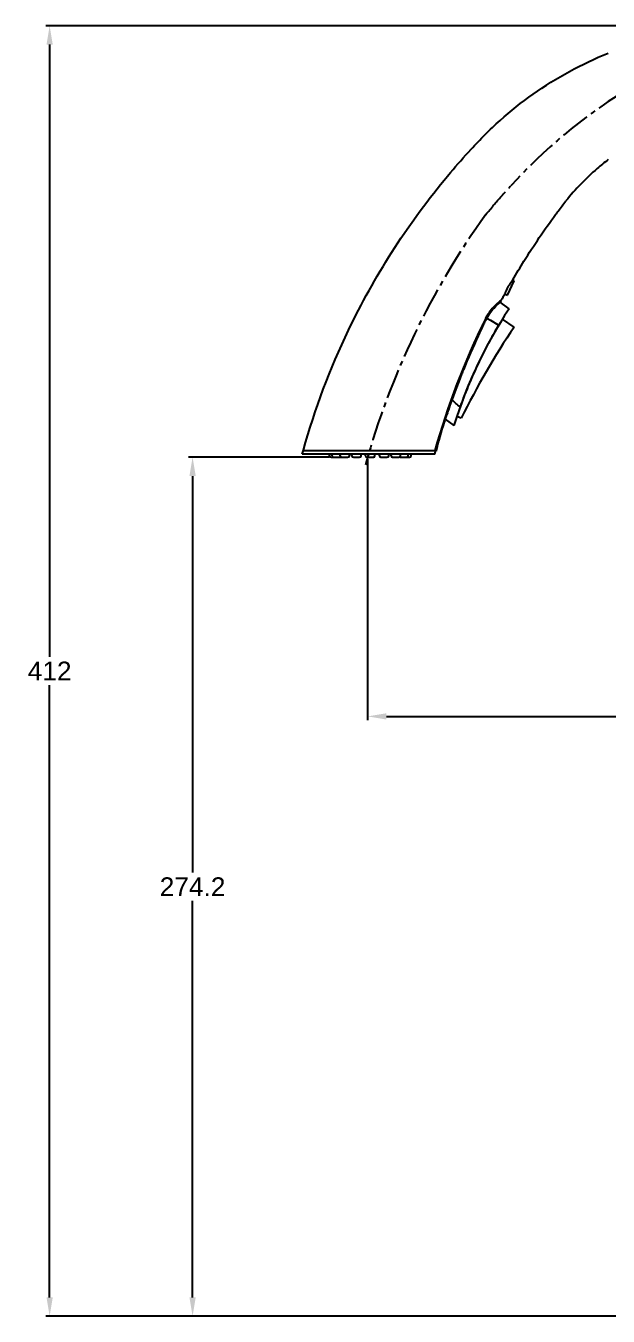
# Model space of a CAD drawing. Header units: millimetres. Extents: x 6330 to 7158, y 1153 to 2324.
# Drawn here: x 6656.1 to 6841.9, y 1566.3 to 1978.3 of the extents above; entities that cross this region are included whole.
import ezdxf

# ---------------------------------------------------------------- set-up
doc = ezdxf.new("R2010")
doc.units = ezdxf.units.MM
doc.linetypes.add('CENTER2', pattern=[28.575, 19.05, -3.175, 3.175, -3.175])
doc.layers.add('CENTER', color=1, linetype='CENTER2')
doc.layers.add('DIM', color=3, linetype='Continuous', lineweight=9)
doc.styles.get("Standard").update_dxf_attribs({"font": 'arial.ttf'})
doc.dimstyles.new('사본(2) STANDARD', dxfattribs={"dimscale": 0, "dimtxt": 4, "dimasz": 4, "dimexe": 1.25, "dimexo": 0.625, "dimgap": 1.5, "dimtad": 3, "dimtih": 1, "dimtoh": 1, "dimdec": 1, "dimzin": 9, "dimdsep": 46, "dimtxsty": 'Standard', "dimcen": 2.5, "dimclrd": 3, "dimclre": 3, "dimclrt": 4, "dimadec": 0, "dimazin": 0, "dimtfac": 1, "dimtdec": 1, "dimtmove": 0, "dimatfit": 3, "dimfxl": 1.25, "dimtfill": 1, "dimtolj": 1, "dimtzin": 0, "dimarcsym": 0})

# ---------------------------------------------------------------- blocks, each defined once
blk = doc.blocks.new('*D20')
at = {"layer": 'Defpoints', "color": 0, "transparency": 16777216}
for p in [(6884.24, 1978.27), (6663.66, 1566.32), (6960.67, 1566.32)]:
    blk.add_point(p, dxfattribs=at)
at = {"layer": 'DIM', "color": 3, "lineweight": -2, "transparency": 16777216}
for p, q in [((6883.61, 1978.27), (6662.41, 1978.27)), ((6663.66, 1972.27), (6663.66, 1776.81)), ((6663.66, 1572.32), (6663.66, 1767.78)), ((6960.05, 1566.32), (6662.41, 1566.32))]:
    blk.add_line(p, q, dxfattribs=at)
at = {"layer": 'DIM', "color": 3, "transparency": 16777216}
for points in [[(6662.66, 1972.27), (6664.66, 1972.27), (6663.66, 1978.27)], [(6662.66, 1572.32), (6664.66, 1572.32), (6663.66, 1566.32)]]:
    blk.add_solid(points, dxfattribs=at)
at = {"layer": 'DIM', "color": 4, "transparency": 16777216, "insert": (6663.66, 1772.29), "char_height": 6, "attachment_point": 5, "bg_fill": 3, "box_fill_scale": 1.1, "bg_fill_color": 256, "bg_fill_true_color": 13158600, "bg_fill_transparency": 0}
blk.add_mtext('\\A1;412', dxfattribs=at)
blk = doc.blocks.new('*D22')
at = {"layer": 'Defpoints', "color": 0, "transparency": 16777216}
for p in [(6986.93, 1841.53), (6765.13, 1840.53), (6986.93, 1757.8)]:
    blk.add_point(p, dxfattribs=at)
at = {"layer": 'DIM', "color": 3, "lineweight": -2, "transparency": 16777216}
for p, q in [((6765.13, 1839.9), (6765.13, 1756.55)), ((6986.93, 1840.9), (6986.93, 1756.55)), ((6771.13, 1757.8), (6864.35, 1757.8)), ((6980.93, 1757.8), (6887.71, 1757.8))]:
    blk.add_line(p, q, dxfattribs=at)
at = {"layer": 'DIM', "color": 3, "transparency": 16777216}
for points in [[(6771.13, 1758.8), (6771.13, 1756.8), (6765.13, 1757.8)], [(6980.93, 1758.8), (6980.93, 1756.8), (6986.93, 1757.8)]]:
    blk.add_solid(points, dxfattribs=at)
at = {"layer": 'DIM', "color": 4, "transparency": 16777216, "insert": (6876.03, 1757.8), "char_height": 6, "attachment_point": 5, "bg_fill": 3, "box_fill_scale": 1.1, "bg_fill_color": 256, "bg_fill_true_color": 13158600, "bg_fill_transparency": 0}
blk.add_mtext('\\A1;221.8', dxfattribs=at)
blk = doc.blocks.new('*D25')
at = {"layer": 'Defpoints', "color": 0, "transparency": 16777216}
for p in [(6753.47, 1840.53), (6709.27, 1566.32), (6753.47, 1566.32)]:
    blk.add_point(p, dxfattribs=at)
at = {"layer": 'DIM', "color": 3, "lineweight": -2, "transparency": 16777216}
for p, q in [((6752.84, 1840.53), (6708.02, 1840.53)), ((6709.27, 1834.53), (6709.27, 1707.94)), ((6709.27, 1572.32), (6709.27, 1698.91)), ((6752.84, 1566.32), (6708.02, 1566.32))]:
    blk.add_line(p, q, dxfattribs=at)
at = {"layer": 'DIM', "color": 3, "transparency": 16777216}
for points in [[(6708.27, 1834.53), (6710.27, 1834.53), (6709.27, 1840.53)], [(6708.27, 1572.32), (6710.27, 1572.32), (6709.27, 1566.32)]]:
    blk.add_solid(points, dxfattribs=at)
at = {"layer": 'DIM', "color": 4, "transparency": 16777216, "insert": (6709.27, 1703.42), "char_height": 6, "attachment_point": 5, "bg_fill": 3, "box_fill_scale": 1.1, "bg_fill_color": 256, "bg_fill_true_color": 13158600, "bg_fill_transparency": 0}
blk.add_mtext('\\A1;274.2', dxfattribs=at)

msp = doc.modelspace()

# ---------------------------------------------------------------- linework, layer by layer
at = {"color": 7, "linetype": 'Continuous'}
for p, q in [((6809.78, 1892.28), (6811.89, 1896.82)), ((6811.36, 1897.1), (6811.34, 1897.08)), ((6811.41, 1897.15), (6811.36, 1897.1)), ((6811.89, 1896.82), (6811.36, 1897.06)), ((6808.8, 1892.57), (6808.82, 1892.62)), ((6808.86, 1892.71), (6808.82, 1892.62)), ((6808.86, 1892.71), (6809.78, 1892.28)), ((6807.38, 1890.01), (6807.41, 1890.04)), ((6810.24, 1887.95), (6807.39, 1890.01)), ((6807.4, 1890.03), (6807.41, 1890.04)), ((6807.75, 1890.66), (6807.57, 1890.52)), ((6807.63, 1890.5), (6807.65, 1890.49)), ((6802.64, 1884.44), (6802.48, 1884.12)), ((6803.15, 1884.94), (6804.3, 1884.28)), ((6804.3, 1884.28), (6806.78, 1882.84)), ((6806.78, 1882.84), (6806.97, 1882.73)), ((6811.84, 1882.09), (6808.11, 1884.61)), ((6794.92, 1867.13), (6795.09, 1867.02)), ((6795.67, 1868.43), (6795.49, 1868.54)), ((6790.89, 1855.7), (6790.73, 1855.8)), ((6789.42, 1851.88), (6789.58, 1851.77)), ((6789.89, 1852.72), (6792.67, 1850.71)), ((6795.02, 1853), (6793.59, 1853.59)), ((6744.28, 1841.53), (6744.62, 1842.76)), ((6786.52, 1841.53), (6744.28, 1841.53)), ((6744.56, 1842.53), (6744.63, 1842.76)), ((6786.95, 1842.53), (6744.56, 1842.53)), ((6752.97, 1841.03), (6752.97, 1841.53)), ((6753.84, 1841.03), (6753.84, 1841.53)), ((6756.34, 1841.03), (6756.34, 1841.53)), ((6759.34, 1841.03), (6759.34, 1841.53)), ((6760.07, 1841.03), (6760.07, 1841.53)), ((6763.07, 1841.03), (6763.07, 1841.53)), ((6764.47, 1841.03), (6764.47, 1841.53)), ((6767.47, 1841.03), (6767.47, 1841.53)), ((6768.88, 1841.03), (6768.88, 1841.53)), ((6771.88, 1841.03), (6771.88, 1841.53)), ((6772.61, 1841.03), (6772.61, 1841.53)), ((6775.61, 1841.03), (6775.61, 1841.53)), ((6778.1, 1841.03), (6778.1, 1841.53)), ((6778.98, 1841.03), (6778.98, 1841.53)), ((6786.52, 1841.53), (6786.78, 1842.47)), ((6786.58, 1842.63), (6786.55, 1842.53)), ((6786.78, 1842.47), (6786.81, 1842.57)), ((6786.78, 1842.47), (6786.8, 1842.53)), ((6753.47, 1840.53), (6756.35, 1840.53)), ((6756.84, 1840.53), (6758.84, 1840.53)), ((6760.57, 1840.53), (6762.57, 1840.53)), ((6764.97, 1840.53), (6766.97, 1840.53)), ((6769.38, 1840.53), (6771.38, 1840.53)), ((6773.11, 1840.53), (6775.11, 1840.53)), ((6775.6, 1840.53), (6778.48, 1840.53))]:
    msp.add_line(p, q, dxfattribs=at)
for points in [[(6811.41, 1897.15), (6811.39, 1897.14), (6811.36, 1897.1)], [(6808.86, 1892.71), (6808.85, 1892.68), (6808.83, 1892.63), (6808.82, 1892.62)], [(6807.75, 1890.66), (6807.73, 1890.65), (6807.67, 1890.6), (6807.57, 1890.52)]]:
    msp.add_lwpolyline(points, dxfattribs=at)
for centre, radius, start, end in [((6827.09, 1884.93), 19.88, 142.3624, 143.3783), ((7016.42, 1777.4), 237.42, 150.9824, 151.5068), ((6933.14, 1807.19), 147.06, 146.6926, 162.7859), ((6822.88, 1871.35), 24.54, 129.0372, 130.2344), ((7015.56, 1777.87), 236.45, 151.556, 151.6786), ((6824.4, 1869.47), 26.95, 128.641, 129.0275), ((7018.57, 1777.92), 240.84, 153.7277, 164.4125), ((7021.57, 1776.51), 244.09, 154.1299, 155.0693), ((7020.99, 1776.5), 243.36, 154.0673, 155.0095), ((7022.15, 1776.18), 244.75, 153.8312, 154.1194), ((7021.6, 1776.21), 244.04, 153.7075, 154.0685), ((6817.69, 1877.01), 16.78, 152.1226, 153.7494), ((6816.28, 1877.64), 15.03, 150.9266, 153.6826), ((6936.14, 1805.47), 150.52, 149.1165, 150.2255), ((7018.67, 1743.11), 249.19, 146.1019, 153.8334), ((7018.82, 1777.69), 241.1, 155.0476, 157.8618), ((7018.91, 1777.46), 241.07, 155.0082, 157.8291), ((7017.08, 1778.33), 239.25, 158.2122, 161.1048), ((7017.18, 1778.12), 239.22, 158.1835, 161.0766), ((7018.33, 1778.02), 240.52, 157.8912, 158.2548), ((7018.37, 1777.67), 240.49, 157.826, 158.1896), ((6932.38, 1807.48), 146.25, 159.2048, 160.0679), ((7021.8, 1776.75), 244.23, 161.1135, 162.0837), ((6931.62, 1807.61), 145.49, 160.0151, 160.3412), ((7014.94, 1779.07), 236.98, 162.1063, 164.467), ((7015.1, 1778.79), 237.04, 162.0665, 164.3903), ((6991.82, 1796.61), 209.95, 166.576, 167.3673), ((6753.47, 1841.03), 0.5, 180, 270), ((6754.35, 1841.03), 0.5, 180, 270), ((6756.84, 1841.03), 0.5, 180, 270), ((6756.35, 1841.03), 0.5, 270, 299.5452), ((6758.84, 1841.03), 0.5, 270, 0), ((6760.57, 1841.03), 0.5, 180, 270), ((6762.57, 1841.03), 0.5, 270, 0), ((6764.97, 1841.03), 0.5, 180, 270), ((6766.97, 1841.03), 0.5, 270, 0), ((6769.38, 1841.03), 0.5, 180, 270), ((6771.38, 1841.03), 0.5, 270, 0), ((6773.11, 1841.03), 0.5, 180, 270), ((6775.11, 1841.03), 0.5, 270, 0), ((6775.6, 1841.03), 0.5, 240.4548, 270), ((6777.6, 1841.03), 0.5, 270, 0), ((6778.48, 1841.03), 0.5, 270, 0)]:
    msp.add_arc(centre, radius, start, end, dxfattribs=at)
for points, knots in [([(6798.13, 1938.85), (6799.59, 1940.44), (6802.59, 1943.62), (6809.02, 1949.68), (6821.37, 1959.53), (6833.43, 1966.13), (6841.88, 1969.56)], [0, 0, 0, 0, 0.120587, 0.242995, 0.49214, 1, 1, 1, 1]), ([(6789.54, 1928.98), (6790.22, 1929.8), (6793.01, 1933.16), (6795.9, 1936.43), (6798.13, 1938.85)], [0, 0, 0, 0, 0.246032, 1, 1, 1, 1]), ([(6841.88, 1935.54), (6840.67, 1934.62), (6835.79, 1930.66), (6831.38, 1926.1), (6828.4, 1922.36)], [0, 0, 0, 0, 0.240438, 1, 1, 1, 1]), ([(6744.62, 1842.76), (6748.3, 1855.91), (6759.8, 1886.56), (6777.52, 1914.36), (6789.54, 1928.98)], [0, 0, 0, 0, 0.419047, 1, 1, 1, 1]), ([(6825.09, 1918), (6825.36, 1918.38), (6826.45, 1919.84), (6827.55, 1921.3), (6828.4, 1922.36)], [0, 0, 0, 0, 0.256278, 1, 1, 1, 1]), ([(6811.41, 1897.15), (6812.58, 1899.16), (6816.87, 1906.28), (6821.54, 1913.17), (6825.09, 1918)], [0, 0, 0, 0, 0.279352, 1, 1, 1, 1]), ([(6811.13, 1896.79), (6810.91, 1896.49), (6810.01, 1895.21), (6809.29, 1893.81), (6808.86, 1892.71)], [0, 0, 0, 0, 0.241632, 1, 1, 1, 1]), ([(6807.03, 1890.08), (6806.27, 1889.44), (6804.55, 1887.78), (6803.22, 1885.77), (6802.6, 1884.52)], [0, 0, 0, 0, 0.417039, 1, 1, 1, 1]), ([(6802.85, 1884.86), (6803.49, 1886.07), (6804.82, 1887.96), (6806.49, 1889.52), (6807.19, 1890.11)], [0, 0, 0, 0, 0.600774, 1, 1, 1, 1]), ([(6803.15, 1884.94), (6803.54, 1885.65), (6804.36, 1886.9), (6805.79, 1888.6), (6806.83, 1889.55), (6807.38, 1890.01)], [0, 0, 0, 0, 0.364283, 0.674044, 1, 1, 1, 1]), ([(6807.19, 1890.11), (6807.26, 1890.16), (6807.37, 1890.26), (6807.51, 1890.37), (6807.58, 1890.43), (6807.62, 1890.46), (6807.64, 1890.47), (6807.66, 1890.49), (6807.65, 1890.49)], [0, 0, 0, 0, 0.433065, 0.746583, 0.857162, 0.936428, 0.98409, 1, 1, 1, 1]), ([(6805.5, 1880.22), (6804.54, 1878.55), (6800.86, 1871.81), (6797.71, 1864.78), (6795.66, 1859.4)], [0, 0, 0, 0, 0.250097, 1, 1, 1, 1]), ([(6790.89, 1855.7), (6790.67, 1855.04), (6790.23, 1853.74), (6789.8, 1852.43), (6789.58, 1851.77)], [0, 0, 0, 0, 0.5, 1, 1, 1, 1])]:
    msp.add_open_spline(points, degree=3, knots=knots, dxfattribs=at)
msp.add_open_spline([(6794.61, 1856.56), (6793.74, 1857.33), (6792.88, 1858.12), (6792.01, 1858.9)], degree=3, dxfattribs=at)
at = {"layer": 'CENTER', "color": 1, "linetype": 'CENTER2', "ltscale": 0.5}
for centre, radius, start, end in [((6937.2, 1812.55), 170.62, 121.9689, 137.7887), ((7004.44, 1771.95), 248.95, 144.0714, 164.5768)]:
    msp.add_arc(centre, radius, start, end, dxfattribs=at)
msp.add_open_spline([(6802.86, 1918.03), (6804.49, 1920.02), (6806.16, 1921.97), (6808.84, 1925), (6809.82, 1926.1), (6810.82, 1927.18)], degree=3, knots=[0, 0, 0, 0, 0.636419, 0.636419, 1, 1, 1, 1], dxfattribs=at)

# ---------------------------------------------------------------- next in the draw order: dimensions: what is measured, and where the dimension line sits
at = {"layer": 'DIM'}
dim = msp.add_linear_dim(base=(6663.66, 1566.32), p1=(6884.24, 1978.27), p2=(6960.67, 1566.32), angle=90, text='412', dimstyle='사본(2) STANDARD', override={"dimscale": 1, "dimtxt": 6, "dimasz": 6, "dimtad": 0}, dxfattribs=at)
dim.commit()
dim.dimension.update_dxf_attribs({"geometry": '*D20', "text_midpoint": (6663.66, 1772.29)})

# ---------------------------------------------------------------- next in the draw order: dimensions: what is measured, and where the dimension line sits
dim = msp.add_linear_dim(base=(6986.93, 1757.8), p1=(6765.13, 1840.53), p2=(6986.93, 1841.53), dimstyle='사본(2) STANDARD', override={"dimscale": 1, "dimtxt": 6, "dimasz": 6, "dimtad": 0}, dxfattribs=at)
dim.commit()
dim.dimension.update_dxf_attribs({"geometry": '*D22', "text_midpoint": (6876.03, 1757.8)})
dim = msp.add_linear_dim(base=(6709.27, 1566.32), p1=(6753.47, 1840.53), p2=(6753.47, 1566.32), angle=90, dimstyle='사본(2) STANDARD', override={"dimscale": 1, "dimtxt": 6, "dimasz": 6, "dimtad": 0}, dxfattribs=at)
dim.commit()
dim.dimension.update_dxf_attribs({"geometry": '*D25', "text_midpoint": (6709.27, 1703.42)})

doc.saveas('drawing.dxf')
